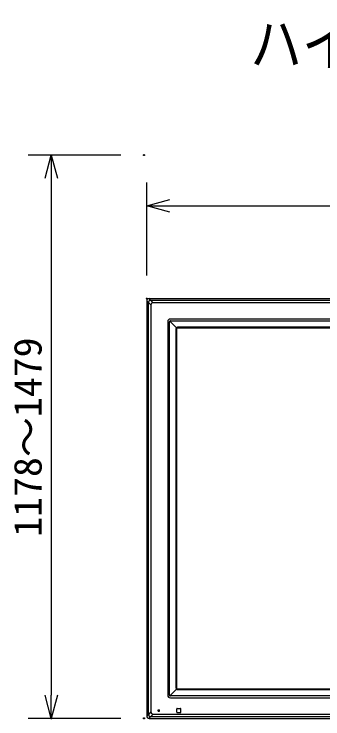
# Model space of a CAD drawing. Units: millimetres, scale not verified. Extents: x -63 to 63, y -57 to 57.
# Drawn here: x -55.9 to -29.2, y -3.4 to 57.4 of the extents above; entities that cross this region are included whole.
import ezdxf
from ezdxf.enums import TextEntityAlignment as Align

# ---------------------------------------------------------------- set-up
doc = ezdxf.new("R2010")
doc.units = ezdxf.units.MM
doc.header["$LTSCALE"] = 0.190236
doc.header["$PDMODE"] = 32
doc.header["$PDSIZE"] = 0.0951
for name, color, linetype in [('0-0_MOJI1', 2, 'Continuous'), ('0-2_GAIKEI', 1, 'Continuous'), ('0-3_WAKU', 3, 'Continuous'), ('0-4_KIJUN', 7, 'Continuous'), ('0-5_SUNPO', 3, 'Continuous'), ('0-6_DEFPOINTS', 7, 'Continuous')]:
    doc.layers.add(name, color=color, linetype=linetype)
doc.styles.add('ＭＳ ゴシック', font='')
doc.styles.get('ＭＳ ゴシック').set_extended_font_data('MS Gothic')

# ---------------------------------------------------------------- blocks, each defined once
blk = doc.blocks.new('_OPEN30')
at = {"layer": '0-4_KIJUN'}
blk.add_line((0, 0), (-1, 0), dxfattribs=at)
blk.add_lwpolyline([(-1, 0.26795), (0, 0), (-1, -0.26795)], dxfattribs=at)

msp = doc.modelspace()

# ---------------------------------------------------------------- linework, layer by layer
at = {"layer": '0-2_GAIKEI'}
for p, q in [((-44.0913, 32.73), (-44.2267, 32.8654)), ((-44.4265, 32.6656), (-44.2911, 32.5302)), ((-44.2911, 32.5322), (-44.0642, 32.3054)), ((-44.2911, -3.0016), (-44.2911, 32.5322)), ((-43.8665, 32.5031), (-44.0933, 32.73)), ((-44.0933, 32.73), (15.7405, 32.73)), ((-44.0642, 32.3054), (-44.0642, -2.7747)), ((15.5137, 32.5031), (-43.8665, 32.5031)), ((14.0404, 31.0943), (-42.3932, 31.0943)), ((-42.6179, 30.8696), (-42.6179, -1.339)), ((-42.4594, -1.3322), (-42.4594, 30.8629)), ((-42.4386, 30.915), (-41.8673, 30.3437)), ((-42.3865, 30.9358), (14.0337, 30.9358)), ((13.4115, 30.3856), (-41.7644, 30.3856)), ((-41.9092, 30.2408), (-41.9092, -0.7101)), ((-41.849, 30.2261), (-41.849, -0.6954)), ((-41.7497, 30.3254), (13.3969, 30.3254)), ((-41.8673, -0.8131), (-42.4386, -1.3843)), ((-41.7644, -0.855), (13.4115, -0.855)), ((-41.7497, -0.7947), (13.3969, -0.7947)), ((-42.3932, -1.5637), (14.0404, -1.5637)), ((14.0337, -1.4051), (-42.3865, -1.4051)), ((-44.2911, -2.9996), (-44.4265, -3.135)), ((-44.0642, -2.7747), (-44.2911, -3.0016)), ((-44.0933, -3.1993), (-43.8665, -2.9725)), ((-43.8665, -2.9725), (15.5137, -2.9725)), ((-43.4327, -2.6034), (-43.3202, -2.6034)), ((-43.4327, -2.7159), (-43.4327, -2.6034)), ((-43.4327, -2.7159), (-43.3202, -2.7159)), ((-43.3202, -2.7159), (-43.3202, -2.6034)), ((-41.8365, -2.8098), (-41.8365, -2.5096)), ((-41.8116, -2.4847), (-41.5114, -2.4847)), ((-41.8116, -2.8347), (-41.5114, -2.8347)), ((-41.4865, -2.8098), (-41.4865, -2.5096)), ((-44.2267, -3.3347), (-44.0913, -3.1993)), ((15.7405, -3.1993), (-44.0933, -3.1993))]:
    msp.add_line(p, q, dxfattribs=at)
at = {"layer": '0-2_GAIKEI', "color": 7}
for p, q in [((-44.2267, 32.8654), (15.8739, 32.8654)), ((-44.4265, 32.6656), (-44.4265, -3.135)), ((-44.2267, -3.3347), (15.8739, -3.3347))]:
    msp.add_line(p, q, dxfattribs=at)
at = {"layer": '0-2_GAIKEI'}
for points in [[(-44.2727, 32.5949), (-44.2736, 32.5932), (-44.2745, 32.5914), (-44.2754, 32.5896), (-44.2762, 32.5878), (-44.2771, 32.586), (-44.2779, 32.5841), (-44.2787, 32.5823), (-44.2794, 32.5805), (-44.2802, 32.5786), (-44.2809, 32.5768), (-44.2816, 32.5749), (-44.2823, 32.573), (-44.283, 32.5712), (-44.2836, 32.5693), (-44.2842, 32.5674), (-44.2848, 32.5655), (-44.2854, 32.5636), (-44.286, 32.5617), (-44.2865, 32.5597), (-44.287, 32.5578), (-44.2874, 32.5559), (-44.2879, 32.5539), (-44.2883, 32.552), (-44.2887, 32.55), (-44.2891, 32.548), (-44.2894, 32.5461), (-44.2897, 32.5441), (-44.29, 32.5421), (-44.2903, 32.5402), (-44.2905, 32.5382), (-44.2907, 32.5362), (-44.2909, 32.5342), (-44.2911, 32.5322)], [(-44.2269, 32.6574), (-44.2283, 32.6559), (-44.2297, 32.6545), (-44.231, 32.653), (-44.2324, 32.6516), (-44.2337, 32.6501), (-44.2351, 32.6486), (-44.2364, 32.6471), (-44.2377, 32.6456), (-44.239, 32.6441), (-44.2403, 32.6426), (-44.2416, 32.6411), (-44.2429, 32.6396), (-44.2441, 32.638), (-44.2454, 32.6365), (-44.2466, 32.6349), (-44.2479, 32.6334), (-44.2491, 32.6318), (-44.2503, 32.6302), (-44.2515, 32.6286), (-44.2527, 32.627), (-44.2539, 32.6254), (-44.255, 32.6238), (-44.2562, 32.6222), (-44.2573, 32.6205), (-44.2585, 32.6189), (-44.2596, 32.6172), (-44.2607, 32.6156), (-44.2618, 32.6139), (-44.2628, 32.6122), (-44.2639, 32.6105), (-44.2649, 32.6088), (-44.266, 32.6071), (-44.267, 32.6054), (-44.268, 32.6037), (-44.269, 32.602), (-44.2699, 32.6002), (-44.2709, 32.5985), (-44.2718, 32.5967), (-44.2727, 32.5949)], [(-44.1665, 32.7059), (-44.1682, 32.7049), (-44.1699, 32.7038), (-44.1716, 32.7028), (-44.1733, 32.7017), (-44.175, 32.7007), (-44.1767, 32.6996), (-44.1783, 32.6985), (-44.18, 32.6973), (-44.1816, 32.6962), (-44.1833, 32.6951), (-44.1849, 32.6939), (-44.1865, 32.6928), (-44.1881, 32.6916), (-44.1897, 32.6904), (-44.1913, 32.6892), (-44.1929, 32.688), (-44.1945, 32.6868), (-44.196, 32.6855), (-44.1976, 32.6843), (-44.1991, 32.683), (-44.2007, 32.6818), (-44.2022, 32.6805), (-44.2037, 32.6792), (-44.2052, 32.6779), (-44.2067, 32.6766), (-44.2082, 32.6753), (-44.2097, 32.674), (-44.2112, 32.6726), (-44.2127, 32.6713), (-44.2141, 32.6699), (-44.2156, 32.6686), (-44.217, 32.6672), (-44.2185, 32.6658), (-44.2199, 32.6644), (-44.2213, 32.663), (-44.2227, 32.6616), (-44.2241, 32.6602), (-44.2255, 32.6588), (-44.2269, 32.6574)], [(-44.0933, 32.73), (-44.0953, 32.7298), (-44.0973, 32.7296), (-44.0993, 32.7294), (-44.1013, 32.7292), (-44.1032, 32.7289), (-44.1052, 32.7286), (-44.1072, 32.7283), (-44.1092, 32.728), (-44.1111, 32.7276), (-44.1131, 32.7272), (-44.115, 32.7268), (-44.117, 32.7263), (-44.1189, 32.7259), (-44.1208, 32.7254), (-44.1228, 32.7249), (-44.1247, 32.7243), (-44.1266, 32.7237), (-44.1285, 32.7231), (-44.1304, 32.7225), (-44.1323, 32.7219), (-44.1342, 32.7212), (-44.136, 32.7205), (-44.1379, 32.7198), (-44.1397, 32.7191), (-44.1416, 32.7183), (-44.1434, 32.7176), (-44.1452, 32.7168), (-44.1471, 32.716), (-44.1489, 32.7151), (-44.1507, 32.7143), (-44.1525, 32.7134), (-44.1543, 32.7125), (-44.156, 32.7116), (-44.1578, 32.7107), (-44.1596, 32.7098), (-44.1613, 32.7088), (-44.1631, 32.7079), (-44.1648, 32.7069), (-44.1665, 32.7059)], [(-44.2911, -3.0016), (-44.2909, -3.0035), (-44.2907, -3.0055), (-44.2905, -3.0075), (-44.2903, -3.0095), (-44.29, -3.0115), (-44.2897, -3.0134), (-44.2894, -3.0154), (-44.2891, -3.0174), (-44.2887, -3.0193), (-44.2883, -3.0213), (-44.2879, -3.0232), (-44.2874, -3.0252), (-44.287, -3.0271), (-44.2865, -3.0291), (-44.286, -3.031), (-44.2854, -3.0329), (-44.2848, -3.0348), (-44.2842, -3.0367), (-44.2836, -3.0386), (-44.283, -3.0405), (-44.2823, -3.0424), (-44.2816, -3.0442), (-44.2809, -3.0461), (-44.2802, -3.048), (-44.2794, -3.0498), (-44.2787, -3.0516), (-44.2779, -3.0535), (-44.2771, -3.0553), (-44.2762, -3.0571), (-44.2754, -3.0589), (-44.2745, -3.0607), (-44.2736, -3.0625), (-44.2727, -3.0643), (-44.2718, -3.066), (-44.2709, -3.0678), (-44.2699, -3.0695), (-44.269, -3.0713), (-44.268, -3.073), (-44.267, -3.0747)], [(-44.267, -3.0747), (-44.266, -3.0765), (-44.2649, -3.0782), (-44.2639, -3.0799), (-44.2628, -3.0815), (-44.2618, -3.0832), (-44.2607, -3.0849), (-44.2596, -3.0866), (-44.2585, -3.0882), (-44.2573, -3.0899), (-44.2562, -3.0915), (-44.255, -3.0931), (-44.2539, -3.0947), (-44.2527, -3.0963), (-44.2515, -3.0979), (-44.2503, -3.0995), (-44.2491, -3.1011), (-44.2479, -3.1027), (-44.2466, -3.1042), (-44.2454, -3.1058), (-44.2441, -3.1074), (-44.2429, -3.1089), (-44.2416, -3.1104), (-44.2403, -3.1119), (-44.239, -3.1135), (-44.2377, -3.115), (-44.2364, -3.1165), (-44.2351, -3.1179), (-44.2337, -3.1194), (-44.2324, -3.1209), (-44.231, -3.1224), (-44.2297, -3.1238), (-44.2283, -3.1253), (-44.2269, -3.1267), (-44.2255, -3.1281), (-44.2241, -3.1295), (-44.2227, -3.131), (-44.2213, -3.1324), (-44.2199, -3.1338), (-44.2185, -3.1351)], [(-44.2185, -3.1351), (-44.217, -3.1365), (-44.2156, -3.1379), (-44.2141, -3.1393), (-44.2127, -3.1406), (-44.2112, -3.142), (-44.2097, -3.1433), (-44.2082, -3.1446), (-44.2067, -3.1459), (-44.2052, -3.1472), (-44.2037, -3.1485), (-44.2022, -3.1498), (-44.2007, -3.1511), (-44.1991, -3.1524), (-44.1976, -3.1536), (-44.196, -3.1549), (-44.1945, -3.1561), (-44.1929, -3.1573), (-44.1913, -3.1585), (-44.1897, -3.1597), (-44.1881, -3.1609), (-44.1865, -3.1621), (-44.1849, -3.1633), (-44.1833, -3.1644), (-44.1816, -3.1655), (-44.18, -3.1667), (-44.1783, -3.1678), (-44.1767, -3.1689), (-44.175, -3.17), (-44.1733, -3.171), (-44.1716, -3.1721), (-44.1699, -3.1732), (-44.1682, -3.1742), (-44.1665, -3.1752), (-44.1648, -3.1762), (-44.1631, -3.1772), (-44.1613, -3.1781), (-44.1596, -3.1791), (-44.1578, -3.18), (-44.156, -3.181)], [(-44.156, -3.181), (-44.1543, -3.1819), (-44.1525, -3.1827), (-44.1507, -3.1836), (-44.1489, -3.1845), (-44.1471, -3.1853), (-44.1452, -3.1861), (-44.1434, -3.1869), (-44.1416, -3.1877), (-44.1397, -3.1884), (-44.1379, -3.1891), (-44.136, -3.1898), (-44.1342, -3.1905), (-44.1323, -3.1912), (-44.1304, -3.1918), (-44.1285, -3.1925), (-44.1266, -3.1931), (-44.1247, -3.1936), (-44.1228, -3.1942), (-44.1208, -3.1947), (-44.1189, -3.1952), (-44.117, -3.1957), (-44.115, -3.1961), (-44.1131, -3.1965), (-44.1111, -3.1969), (-44.1092, -3.1973), (-44.1072, -3.1976), (-44.1052, -3.1979), (-44.1032, -3.1982), (-44.1013, -3.1985), (-44.0993, -3.1987), (-44.0973, -3.1989), (-44.0953, -3.1991), (-44.0933, -3.1993)]]:
    msp.add_lwpolyline(points, dxfattribs=at)
at = {"layer": '0-2_GAIKEI', "color": 7}
for centre, major_axis in [((-44.2262, 32.6651), (-0.1418, 0.1418)), ((-44.2262, -3.1344), (-0.1418, -0.1418))]:
    msp.add_ellipse(centre, major_axis=major_axis, ratio=0.997265, start_param=5.4991567, end_param=7.0672139, dxfattribs=at)
at = {"layer": '0-2_GAIKEI'}
for centre, major_axis, ratio, start_param, end_param in [((-43.505, 31.9439), (-0.5022, 0.5022), 0.49281, 5.8722213, 6.6941493), ((-42.3926, 30.869), (-0.1595, 0.1595), 0.997265, 5.4991567, 7.0672139), ((-42.3846, 30.863), (-0.0127, -0.074), 0.995515, 4.1175689, 4.8825404), ((-42.3866, 30.861), (-0.074, -0.0127), 0.995515, 4.5422375, 5.3072091), ((-41.7606, 30.233), (-0.0866, 0.1272), 0.973581, 5.6977777, 6.4566924), ((-41.7566, 30.237), (-0.1272, 0.0866), 0.973581, 6.1096782, 6.8685929), ((-41.7482, 30.2246), (-0.0718, 0.0718), 0.985257, 5.5052135, 7.0611571), ((-41.7566, -0.7063), (-0.1272, -0.0866), 0.973581, 5.6977777, 6.4566924), ((-41.7606, -0.7023), (-0.0866, -0.1272), 0.973581, 6.1096782, 6.8685929), ((-41.7482, -0.6939), (-0.0718, -0.0718), 0.985257, 5.5052135, 7.0611571), ((-42.3926, -1.3383), (-0.1595, -0.1595), 0.997265, 5.4991567, 7.0672139), ((-42.3846, -1.3324), (-0.0127, 0.074), 0.995515, 1.4006449, 2.1656164), ((-42.3866, -1.3303), (-0.074, 0.0127), 0.995515, 0.9759762, 1.7409478), ((-43.505, -2.4132), (-0.5022, -0.5022), 0.49281, 5.8722213, 6.6941493), ((-41.8114, -2.5098), (-0.0178, 0.0178), 0.992433, 5.5015852, 7.0647854), ((-41.8114, -2.8096), (-0.0178, -0.0178), 0.992433, 5.5015852, 7.0647854), ((-41.5116, -2.5098), (-0.0178, -0.0178), 0.992433, 2.3599926, 3.9231927), ((-41.5116, -2.8096), (-0.0178, 0.0178), 0.992433, 2.3599926, 3.9231927)]:
    msp.add_ellipse(centre, major_axis=major_axis, ratio=ratio, start_param=start_param, end_param=end_param, dxfattribs=at)
at = {"layer": '0-3_WAKU'}
for p, q in [((-44.4265, 34.8574), (-44.4265, 42.8574)), ((-42.4265, 40.8574), (14.0736, 40.8574))]:
    msp.add_line(p, q, dxfattribs=at)
at = {"layer": '0-4_KIJUN'}
msp.add_point((-44.4265, 32.8574), dxfattribs=at)
at = {"layer": '0-5_SUNPO'}
for p, q in [((-46.6707, 45.2277), (-54.6707, 45.2277)), ((-52.6707, 43.2277), (-52.6707, -1.3347)), ((-46.6707, -3.3347), (-54.6707, -3.3347))]:
    msp.add_line(p, q, dxfattribs=at)
at = {"layer": '0-6_DEFPOINTS'}
for p in [(-44.6707, 45.2277), (-52.6707, -3.3347), (-44.6707, -3.3347)]:
    msp.add_point(p, dxfattribs=at)

# ---------------------------------------------------------------- block references
at = {"layer": '0-3_WAKU', "xscale": 2, "yscale": 2, "rotation": 180}
msp.add_blockref('_OPEN30', (-44.4265, 40.8574), dxfattribs=at)
at = {"layer": '0-5_SUNPO', "xscale": 2, "yscale": 2}
for p, rotation in [((-52.6707, 45.2277), 90), ((-52.6707, -3.3347), 270)]:
    msp.add_blockref('_OPEN30', p, dxfattribs=dict(at, rotation=rotation))

# ---------------------------------------------------------------- texts
at = {"layer": '0-0_MOJI1', "style": 'ＭＳ ゴシック', "width": 0.85}
msp.add_text('ハイビジョンプラズマディスプレイ天吊り金具付', height=3.848, dxfattribs=at).set_placement((-35.5001, 51.7599), align=Align.BOTTOM_LEFT)
at = {"layer": '0-5_SUNPO', "style": 'ＭＳ ゴシック', "width": 1.05}
msp.add_text('1178～1479', height=2.405, rotation=90, dxfattribs=at).set_placement((-52.7803, 12.3179), align=Align.BOTTOM_LEFT)

doc.saveas('drawing.dxf')
